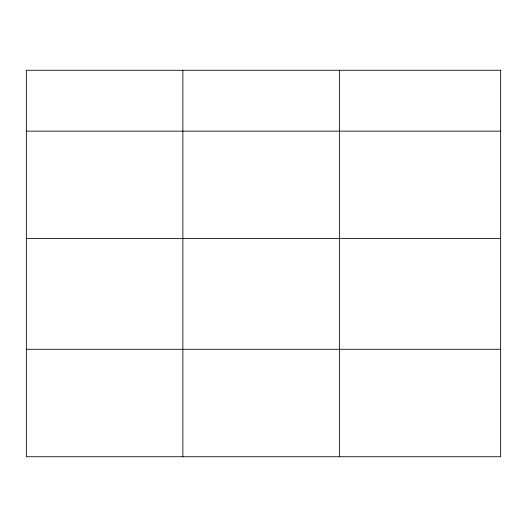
<?xml version="1.0" encoding="UTF-8"?>
<svg xmlns="http://www.w3.org/2000/svg" width="527" height="527" viewBox="0 0 527 527"><rect width="100%" height="100%" fill="white"/><g stroke="black" fill="none" stroke-linecap="round" stroke-linejoin="round"><path stroke-width="0.79" d="M26.35 131.144L500.65 131.144M26.35 238.593L500.65 238.593M26.35 349.289L500.65 349.289M339.388 70.262L339.388 456.738M182.869 70.262L182.869 456.738M500.65 70.262L26.35 70.262L26.35 456.738L500.65 456.738L500.65 70.262"/></g></svg>
